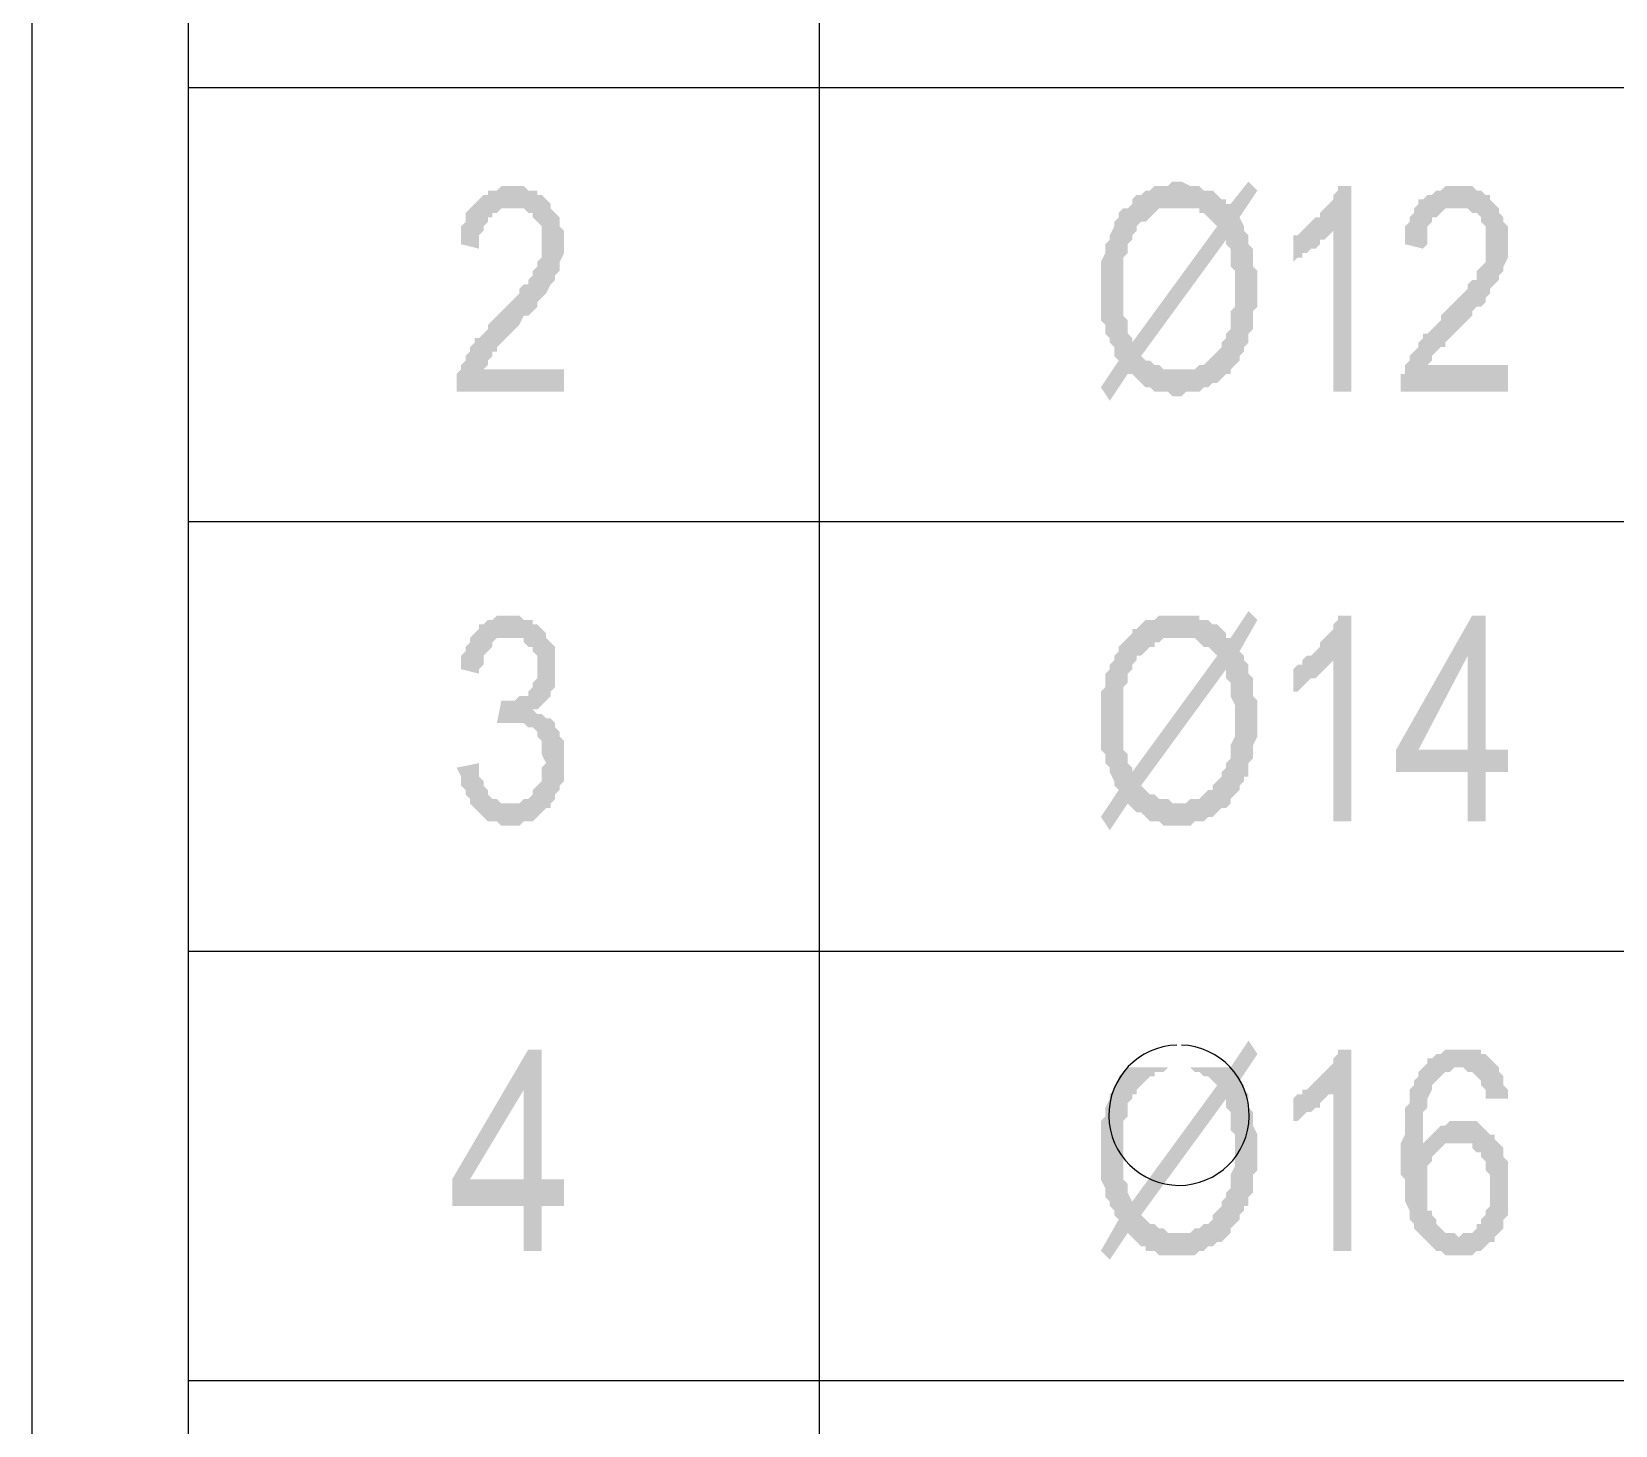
# Model space of a CAD drawing. Header units: inches. Extents: x 1387 to 2676, y -3005 to -2136.
# Drawn here: x 2554.264 to 2557.214, y -2149.712 to -2147.116 of the extents above; entities that cross this region are included whole.
import ezdxf

# ---------------------------------------------------------------- set-up
doc = ezdxf.new("R2010")
doc.units = ezdxf.units.IN
doc.header["$MEASUREMENT"] = 0
doc.layers.add('SAZE_DRAWINGS', color=7, linetype='Continuous')

msp = doc.modelspace()

# ---------------------------------------------------------------- hatches: boundary and pattern name
at = {"layer": 'SAZE_DRAWINGS'}
for points in [[(2555.155257, -2147.403728), (2555.13859, -2147.403728), (2555.130257, -2147.412061), (2555.11359, -2147.412061), (2555.11359, -2147.420394), (2555.105257, -2147.420394), (2555.096924, -2147.428728), (2555.08859, -2147.437061), (2555.08859, -2147.437061), (2555.080257, -2147.445394), (2555.071924, -2147.453728), (2555.071924, -2147.462061), (2555.071924, -2147.470394), (2555.06359, -2147.478728), (2555.06359, -2147.495394), (2555.06359, -2147.503728), (2555.06359, -2147.512061), (2555.096924, -2147.520394), (2555.096924, -2147.512061), (2555.096924, -2147.495394), (2555.105257, -2147.487061), (2555.105257, -2147.478728), (2555.11359, -2147.470394), (2555.11359, -2147.462061), (2555.121924, -2147.462061), (2555.121924, -2147.453728), (2555.130257, -2147.453728), (2555.13859, -2147.445394), (2555.146924, -2147.445394), (2555.155257, -2147.445394), (2555.230257, -2147.445394), (2555.230257, -2147.437061), (2555.230257, -2147.437061), (2555.221924, -2147.428728), (2555.21359, -2147.420394), (2555.205257, -2147.420394), (2555.205257, -2147.412061), (2555.196924, -2147.412061), (2555.18859, -2147.412061), (2555.180257, -2147.403728), (2555.171924, -2147.403728)], [(2556.530257, -2147.395394), (2556.496924, -2147.437061), (2556.305257, -2147.445394), (2556.43859, -2147.445394), (2556.43859, -2147.453728), (2556.446924, -2147.453728), (2556.455257, -2147.462061), (2556.46359, -2147.470394), (2556.471924, -2147.478728), (2556.31359, -2147.695394), (2556.271924, -2147.695394), (2556.280257, -2147.703728), (2556.280257, -2147.720394), (2556.28859, -2147.728728), (2556.255257, -2147.778728), (2556.271924, -2147.803728), (2556.305257, -2147.753728), (2556.496924, -2147.753728), (2556.396924, -2147.745394), (2556.396924, -2147.745394), (2556.38859, -2147.745394), (2556.380257, -2147.745394), (2556.371924, -2147.745394), (2556.36359, -2147.737061), (2556.36359, -2147.737061), (2556.355257, -2147.737061), (2556.346924, -2147.728728), (2556.33859, -2147.728728), (2556.330257, -2147.720394), (2556.48859, -2147.503728), (2556.530257, -2147.495394), (2556.521924, -2147.487061), (2556.521924, -2147.478728), (2556.51359, -2147.462061), (2556.546924, -2147.412061)], [(2556.396924, -2147.395394), (2556.396924, -2147.395394), (2556.38859, -2147.395394), (2556.380257, -2147.403728), (2556.371924, -2147.403728), (2556.36359, -2147.403728), (2556.355257, -2147.403728), (2556.346924, -2147.412061), (2556.33859, -2147.412061), (2556.330257, -2147.420394), (2556.321924, -2147.420394), (2556.321924, -2147.420394), (2556.31359, -2147.428728), (2556.31359, -2147.437061), (2556.305257, -2147.445394), (2556.496924, -2147.437061), (2556.48859, -2147.437061), (2556.48859, -2147.428728), (2556.480257, -2147.428728), (2556.471924, -2147.420394), (2556.46359, -2147.412061), (2556.455257, -2147.412061), (2556.446924, -2147.412061), (2556.43859, -2147.403728), (2556.43859, -2147.403728), (2556.430257, -2147.403728), (2556.421924, -2147.403728), (2556.405257, -2147.395394)], [(2556.721924, -2147.403728), (2556.696924, -2147.403728), (2556.696924, -2147.412061), (2556.68859, -2147.420394), (2556.68859, -2147.428728), (2556.680257, -2147.437061), (2556.671924, -2147.445394), (2556.66359, -2147.453728), (2556.66359, -2147.462061), (2556.655257, -2147.462061), (2556.646924, -2147.470394), (2556.63859, -2147.478728), (2556.630257, -2147.487061), (2556.68859, -2147.487061), (2556.68859, -2147.787061), (2556.721924, -2147.787061)], [(2556.921924, -2147.403728), (2556.896924, -2147.403728), (2556.88859, -2147.412061), (2556.880257, -2147.412061), (2556.871924, -2147.420394), (2556.86359, -2147.420394), (2556.855257, -2147.428728), (2556.846924, -2147.428728), (2556.846924, -2147.437061), (2556.83859, -2147.445394), (2556.83859, -2147.453728), (2556.830257, -2147.462061), (2556.830257, -2147.470394), (2556.821924, -2147.478728), (2556.821924, -2147.487061), (2556.821924, -2147.503728), (2556.821924, -2147.512061), (2556.855257, -2147.520394), (2556.86359, -2147.512061), (2556.86359, -2147.495394), (2556.86359, -2147.487061), (2556.86359, -2147.478728), (2556.871924, -2147.470394), (2556.871924, -2147.462061), (2556.880257, -2147.462061), (2556.88859, -2147.453728), (2556.896924, -2147.445394), (2556.905257, -2147.445394), (2556.91359, -2147.445394), (2556.921924, -2147.445394), (2556.996924, -2147.445394), (2556.98859, -2147.437061), (2556.98859, -2147.437061), (2556.980257, -2147.428728), (2556.980257, -2147.420394), (2556.971924, -2147.420394), (2556.96359, -2147.412061), (2556.955257, -2147.412061), (2556.946924, -2147.403728), (2556.93859, -2147.403728), (2556.930257, -2147.403728)], [(2555.230257, -2147.445394), (2555.155257, -2147.445394), (2555.180257, -2147.445394), (2555.18859, -2147.453728), (2555.196924, -2147.453728), (2555.196924, -2147.462061), (2555.196924, -2147.462061), (2555.205257, -2147.470394), (2555.21359, -2147.478728), (2555.21359, -2147.487061), (2555.21359, -2147.495394), (2555.21359, -2147.512061), (2555.21359, -2147.520394), (2555.21359, -2147.528728), (2555.21359, -2147.537061), (2555.205257, -2147.545394), (2555.205257, -2147.553728), (2555.196924, -2147.562061), (2555.196924, -2147.570394), (2555.18859, -2147.578728), (2555.18859, -2147.587061), (2555.180257, -2147.587061), (2555.171924, -2147.595394), (2555.171924, -2147.603728), (2555.16359, -2147.612061), (2555.155257, -2147.620394), (2555.146924, -2147.628728), (2555.13859, -2147.637061), (2555.130257, -2147.645394), (2555.121924, -2147.653728), (2555.11359, -2147.662061), (2555.11359, -2147.670394), (2555.105257, -2147.678728), (2555.096924, -2147.687061), (2555.08859, -2147.687061), (2555.08859, -2147.695394), (2555.080257, -2147.703728), (2555.080257, -2147.712061), (2555.071924, -2147.720394), (2555.071924, -2147.728728), (2555.06359, -2147.737061), (2555.06359, -2147.745394), (2555.055257, -2147.753728), (2555.055257, -2147.753728), (2555.055257, -2147.762061), (2555.055257, -2147.778728), (2555.055257, -2147.787061), (2555.255257, -2147.787061), (2555.255257, -2147.745394), (2555.105257, -2147.745394), (2555.105257, -2147.745394), (2555.11359, -2147.737061), (2555.11359, -2147.728728), (2555.121924, -2147.720394), (2555.121924, -2147.712061), (2555.130257, -2147.712061), (2555.130257, -2147.703728), (2555.13859, -2147.695394), (2555.146924, -2147.687061), (2555.155257, -2147.678728), (2555.16359, -2147.670394), (2555.16359, -2147.670394), (2555.171924, -2147.662061), (2555.180257, -2147.645394), (2555.18859, -2147.645394), (2555.196924, -2147.637061), (2555.205257, -2147.628728), (2555.205257, -2147.620394), (2555.21359, -2147.612061), (2555.221924, -2147.603728), (2555.221924, -2147.603728), (2555.221924, -2147.603728), (2555.230257, -2147.587061), (2555.23859, -2147.578728), (2555.23859, -2147.570394), (2555.246924, -2147.562061), (2555.246924, -2147.553728), (2555.246924, -2147.553728), (2555.246924, -2147.545394), (2555.255257, -2147.528728), (2555.255257, -2147.520394), (2555.255257, -2147.512061), (2555.255257, -2147.512061), (2555.255257, -2147.495394), (2555.255257, -2147.487061), (2555.246924, -2147.478728), (2555.246924, -2147.470394), (2555.246924, -2147.462061), (2555.23859, -2147.453728)], [(2556.305257, -2147.445394), (2556.296924, -2147.445394), (2556.28859, -2147.453728), (2556.28859, -2147.462061), (2556.280257, -2147.470394), (2556.280257, -2147.478728), (2556.271924, -2147.495394), (2556.271924, -2147.495394), (2556.271924, -2147.503728), (2556.26359, -2147.512061), (2556.26359, -2147.520394), (2556.26359, -2147.528728), (2556.255257, -2147.545394), (2556.255257, -2147.553728), (2556.255257, -2147.562061), (2556.255257, -2147.570394), (2556.255257, -2147.587061), (2556.255257, -2147.595394), (2556.255257, -2147.603728), (2556.255257, -2147.612061), (2556.255257, -2147.620394), (2556.255257, -2147.637061), (2556.255257, -2147.645394), (2556.255257, -2147.653728), (2556.26359, -2147.662061), (2556.26359, -2147.662061), (2556.26359, -2147.670394), (2556.26359, -2147.678728), (2556.271924, -2147.687061), (2556.271924, -2147.695394), (2556.31359, -2147.695394), (2556.31359, -2147.687061), (2556.305257, -2147.678728), (2556.305257, -2147.670394), (2556.305257, -2147.653728), (2556.296924, -2147.645394), (2556.296924, -2147.645394), (2556.296924, -2147.637061), (2556.296924, -2147.628728), (2556.296924, -2147.620394), (2556.296924, -2147.603728), (2556.296924, -2147.595394), (2556.296924, -2147.587061), (2556.296924, -2147.570394), (2556.296924, -2147.562061), (2556.296924, -2147.545394), (2556.296924, -2147.537061), (2556.305257, -2147.528728), (2556.305257, -2147.520394), (2556.305257, -2147.512061), (2556.31359, -2147.503728), (2556.31359, -2147.495394), (2556.321924, -2147.487061), (2556.321924, -2147.478728), (2556.321924, -2147.478728), (2556.330257, -2147.470394), (2556.33859, -2147.470394), (2556.346924, -2147.462061), (2556.355257, -2147.453728), (2556.355257, -2147.453728), (2556.36359, -2147.445394), (2556.371924, -2147.445394), (2556.380257, -2147.445394), (2556.38859, -2147.445394), (2556.396924, -2147.445394)], [(2556.996924, -2147.445394), (2556.921924, -2147.445394), (2556.93859, -2147.445394), (2556.946924, -2147.453728), (2556.955257, -2147.453728), (2556.96359, -2147.462061), (2556.96359, -2147.462061), (2556.96359, -2147.470394), (2556.971924, -2147.478728), (2556.971924, -2147.487061), (2556.971924, -2147.495394), (2556.971924, -2147.512061), (2556.971924, -2147.512061), (2556.971924, -2147.528728), (2556.971924, -2147.537061), (2556.971924, -2147.545394), (2556.96359, -2147.553728), (2556.955257, -2147.562061), (2556.955257, -2147.570394), (2556.955257, -2147.578728), (2556.946924, -2147.578728), (2556.93859, -2147.587061), (2556.93859, -2147.595394), (2556.930257, -2147.603728), (2556.921924, -2147.612061), (2556.91359, -2147.620394), (2556.905257, -2147.628728), (2556.896924, -2147.637061), (2556.88859, -2147.645394), (2556.88859, -2147.653728), (2556.880257, -2147.662061), (2556.871924, -2147.670394), (2556.86359, -2147.678728), (2556.855257, -2147.678728), (2556.855257, -2147.687061), (2556.846924, -2147.695394), (2556.846924, -2147.703728), (2556.83859, -2147.712061), (2556.830257, -2147.720394), (2556.830257, -2147.728728), (2556.821924, -2147.737061), (2556.821924, -2147.745394), (2556.821924, -2147.753728), (2556.81359, -2147.753728), (2556.81359, -2147.762061), (2556.81359, -2147.778728), (2556.81359, -2147.787061), (2557.01359, -2147.787061), (2557.01359, -2147.737061), (2556.86359, -2147.737061), (2556.86359, -2147.737061), (2556.871924, -2147.728728), (2556.871924, -2147.720394), (2556.880257, -2147.712061), (2556.880257, -2147.712061), (2556.88859, -2147.703728), (2556.896924, -2147.703728), (2556.896924, -2147.695394), (2556.905257, -2147.687061), (2556.91359, -2147.678728), (2556.921924, -2147.670394), (2556.930257, -2147.662061), (2556.93859, -2147.653728), (2556.946924, -2147.645394), (2556.946924, -2147.637061), (2556.955257, -2147.628728), (2556.96359, -2147.628728), (2556.971924, -2147.620394), (2556.971924, -2147.612061), (2556.980257, -2147.603728), (2556.980257, -2147.603728), (2556.980257, -2147.595394), (2556.98859, -2147.587061), (2556.996924, -2147.578728), (2556.996924, -2147.570394), (2557.005257, -2147.562061), (2557.005257, -2147.553728), (2557.005257, -2147.553728), (2557.01359, -2147.537061), (2557.01359, -2147.528728), (2557.01359, -2147.520394), (2557.01359, -2147.512061), (2557.01359, -2147.512061), (2557.01359, -2147.495394), (2557.01359, -2147.487061), (2557.01359, -2147.478728), (2557.005257, -2147.470394), (2557.005257, -2147.462061), (2556.996924, -2147.453728)], [(2556.530257, -2147.495394), (2556.48859, -2147.503728), (2556.48859, -2147.503728), (2556.48859, -2147.512061), (2556.496924, -2147.520394), (2556.496924, -2147.537061), (2556.496924, -2147.545394), (2556.496924, -2147.553728), (2556.505257, -2147.562061), (2556.505257, -2147.578728), (2556.505257, -2147.587061), (2556.505257, -2147.595394), (2556.505257, -2147.603728), (2556.505257, -2147.620394), (2556.505257, -2147.628728), (2556.496924, -2147.637061), (2556.496924, -2147.645394), (2556.496924, -2147.662061), (2556.496924, -2147.670394), (2556.48859, -2147.678728), (2556.48859, -2147.687061), (2556.480257, -2147.695394), (2556.480257, -2147.703728), (2556.471924, -2147.712061), (2556.471924, -2147.712061), (2556.46359, -2147.720394), (2556.46359, -2147.720394), (2556.455257, -2147.728728), (2556.446924, -2147.737061), (2556.43859, -2147.737061), (2556.430257, -2147.745394), (2556.421924, -2147.745394), (2556.41359, -2147.745394), (2556.405257, -2147.745394), (2556.396924, -2147.745394), (2556.496924, -2147.753728), (2556.496924, -2147.745394), (2556.505257, -2147.737061), (2556.51359, -2147.728728), (2556.51359, -2147.720394), (2556.521924, -2147.712061), (2556.521924, -2147.703728), (2556.530257, -2147.695394), (2556.530257, -2147.687061), (2556.530257, -2147.678728), (2556.53859, -2147.670394), (2556.53859, -2147.662061), (2556.53859, -2147.653728), (2556.53859, -2147.637061), (2556.546924, -2147.628728), (2556.546924, -2147.620394), (2556.546924, -2147.603728), (2556.546924, -2147.595394), (2556.546924, -2147.587061), (2556.546924, -2147.570394), (2556.546924, -2147.562061), (2556.53859, -2147.553728), (2556.53859, -2147.545394), (2556.53859, -2147.528728), (2556.53859, -2147.520394), (2556.53859, -2147.520394), (2556.530257, -2147.512061), (2556.530257, -2147.503728)], [(2556.630257, -2147.487061), (2556.630257, -2147.487061), (2556.621924, -2147.495394), (2556.61359, -2147.495394), (2556.61359, -2147.545394), (2556.61359, -2147.545394), (2556.621924, -2147.537061), (2556.630257, -2147.537061), (2556.630257, -2147.528728), (2556.63859, -2147.528728), (2556.646924, -2147.520394), (2556.655257, -2147.520394), (2556.66359, -2147.512061), (2556.66359, -2147.503728), (2556.671924, -2147.503728), (2556.680257, -2147.495394), (2556.68859, -2147.487061)], [(2556.496924, -2147.753728), (2556.305257, -2147.753728), (2556.31359, -2147.753728), (2556.321924, -2147.762061), (2556.330257, -2147.770394), (2556.33859, -2147.778728), (2556.33859, -2147.778728), (2556.346924, -2147.778728), (2556.346924, -2147.778728), (2556.355257, -2147.787061), (2556.36359, -2147.787061), (2556.371924, -2147.787061), (2556.380257, -2147.787061), (2556.38859, -2147.795394), (2556.396924, -2147.795394), (2556.405257, -2147.795394), (2556.41359, -2147.787061), (2556.421924, -2147.787061), (2556.430257, -2147.787061), (2556.43859, -2147.787061), (2556.446924, -2147.778728), (2556.455257, -2147.778728), (2556.46359, -2147.770394), (2556.471924, -2147.770394), (2556.471924, -2147.770394), (2556.480257, -2147.762061), (2556.48859, -2147.753728)], [(2555.155257, -2148.203728), (2555.130257, -2148.203728), (2555.121924, -2148.212061), (2555.11359, -2148.212061), (2555.105257, -2148.220394), (2555.096924, -2148.220394), (2555.096924, -2148.228728), (2555.096924, -2148.228728), (2555.08859, -2148.237061), (2555.155257, -2148.245394), (2555.16359, -2148.245394), (2555.171924, -2148.245394), (2555.180257, -2148.245394), (2555.180257, -2148.253728), (2555.18859, -2148.262061), (2555.196924, -2148.262061), (2555.196924, -2148.270394), (2555.205257, -2148.278728), (2555.205257, -2148.295394), (2555.205257, -2148.303728), (2555.205257, -2148.303728), (2555.205257, -2148.320394), (2555.196924, -2148.328728), (2555.196924, -2148.337061), (2555.18859, -2148.345394), (2555.18859, -2148.353728), (2555.180257, -2148.353728), (2555.171924, -2148.353728), (2555.16359, -2148.362061), (2555.155257, -2148.362061), (2555.146924, -2148.362061), (2555.13859, -2148.362061), (2555.21359, -2148.370394), (2555.221924, -2148.362061), (2555.230257, -2148.353728), (2555.230257, -2148.345394), (2555.230257, -2148.345394), (2555.23859, -2148.337061), (2555.23859, -2148.320394), (2555.23859, -2148.312061), (2555.23859, -2148.303728), (2555.23859, -2148.295394), (2555.23859, -2148.287061), (2555.23859, -2148.270394), (2555.23859, -2148.262061), (2555.230257, -2148.253728), (2555.230257, -2148.253728), (2555.221924, -2148.245394), (2555.221924, -2148.237061), (2555.21359, -2148.228728), (2555.205257, -2148.220394), (2555.196924, -2148.220394), (2555.196924, -2148.212061), (2555.18859, -2148.212061), (2555.180257, -2148.212061), (2555.171924, -2148.203728), (2555.16359, -2148.203728)], [(2556.530257, -2148.195394), (2556.496924, -2148.245394), (2556.305257, -2148.245394), (2556.430257, -2148.245394), (2556.43859, -2148.253728), (2556.43859, -2148.253728), (2556.446924, -2148.262061), (2556.455257, -2148.262061), (2556.46359, -2148.270394), (2556.471924, -2148.278728), (2556.31359, -2148.495394), (2556.271924, -2148.495394), (2556.280257, -2148.512061), (2556.280257, -2148.520394), (2556.28859, -2148.528728), (2556.255257, -2148.578728), (2556.271924, -2148.603728), (2556.305257, -2148.553728), (2556.496924, -2148.553728), (2556.396924, -2148.553728), (2556.396924, -2148.553728), (2556.38859, -2148.553728), (2556.380257, -2148.545394), (2556.371924, -2148.545394), (2556.36359, -2148.545394), (2556.36359, -2148.545394), (2556.355257, -2148.537061), (2556.346924, -2148.537061), (2556.33859, -2148.528728), (2556.330257, -2148.520394), (2556.48859, -2148.303728), (2556.530257, -2148.295394), (2556.521924, -2148.287061), (2556.521924, -2148.278728), (2556.51359, -2148.270394), (2556.546924, -2148.212061)], [(2556.396924, -2148.203728), (2556.396924, -2148.203728), (2556.36359, -2148.203728), (2556.355257, -2148.212061), (2556.346924, -2148.212061), (2556.33859, -2148.212061), (2556.330257, -2148.220394), (2556.321924, -2148.228728), (2556.321924, -2148.228728), (2556.31359, -2148.228728), (2556.31359, -2148.237061), (2556.305257, -2148.245394), (2556.496924, -2148.245394), (2556.48859, -2148.245394), (2556.48859, -2148.237061), (2556.480257, -2148.228728), (2556.471924, -2148.220394), (2556.46359, -2148.220394), (2556.455257, -2148.212061), (2556.446924, -2148.212061), (2556.43859, -2148.212061), (2556.43859, -2148.203728), (2556.430257, -2148.203728), (2556.421924, -2148.203728), (2556.405257, -2148.203728)], [(2556.721924, -2148.203728), (2556.696924, -2148.203728), (2556.696924, -2148.212061), (2556.696924, -2148.212061), (2556.68859, -2148.220394), (2556.68859, -2148.228728), (2556.680257, -2148.237061), (2556.671924, -2148.245394), (2556.66359, -2148.253728), (2556.66359, -2148.262061), (2556.655257, -2148.270394), (2556.646924, -2148.278728), (2556.63859, -2148.278728), (2556.630257, -2148.287061), (2556.68859, -2148.287061), (2556.68859, -2148.587061), (2556.721924, -2148.587061)], [(2556.971924, -2148.203728), (2556.946924, -2148.203728), (2556.805257, -2148.453728), (2556.805257, -2148.495394), (2556.93859, -2148.495394), (2556.93859, -2148.587061), (2556.971924, -2148.587061), (2556.971924, -2148.495394), (2557.01359, -2148.495394), (2557.01359, -2148.453728), (2556.971924, -2148.453728), (2556.846924, -2148.453728), (2556.93859, -2148.278728)], [(2556.971924, -2148.203728), (2556.93859, -2148.278728), (2556.93859, -2148.453728), (2556.846924, -2148.453728), (2556.971924, -2148.453728)], [(2555.08859, -2148.237061), (2555.080257, -2148.245394), (2555.080257, -2148.253728), (2555.071924, -2148.262061), (2555.071924, -2148.270394), (2555.06359, -2148.278728), (2555.06359, -2148.295394), (2555.06359, -2148.303728), (2555.096924, -2148.312061), (2555.096924, -2148.303728), (2555.105257, -2148.295394), (2555.105257, -2148.287061), (2555.105257, -2148.278728), (2555.11359, -2148.270394), (2555.121924, -2148.262061), (2555.121924, -2148.253728), (2555.130257, -2148.245394), (2555.13859, -2148.245394), (2555.146924, -2148.245394), (2555.155257, -2148.245394)], [(2556.305257, -2148.245394), (2556.296924, -2148.253728), (2556.28859, -2148.262061), (2556.28859, -2148.270394), (2556.280257, -2148.278728), (2556.280257, -2148.287061), (2556.271924, -2148.295394), (2556.271924, -2148.295394), (2556.271924, -2148.303728), (2556.26359, -2148.312061), (2556.26359, -2148.328728), (2556.26359, -2148.337061), (2556.255257, -2148.345394), (2556.255257, -2148.353728), (2556.255257, -2148.362061), (2556.255257, -2148.378728), (2556.255257, -2148.387061), (2556.255257, -2148.395394), (2556.255257, -2148.403728), (2556.255257, -2148.412061), (2556.255257, -2148.428728), (2556.255257, -2148.437061), (2556.255257, -2148.445394), (2556.255257, -2148.453728), (2556.26359, -2148.462061), (2556.26359, -2148.462061), (2556.26359, -2148.470394), (2556.26359, -2148.478728), (2556.271924, -2148.487061), (2556.271924, -2148.495394), (2556.31359, -2148.495394), (2556.31359, -2148.487061), (2556.305257, -2148.478728), (2556.305257, -2148.470394), (2556.305257, -2148.462061), (2556.296924, -2148.453728), (2556.296924, -2148.453728), (2556.296924, -2148.445394), (2556.296924, -2148.428728), (2556.296924, -2148.420394), (2556.296924, -2148.412061), (2556.296924, -2148.395394), (2556.296924, -2148.387061), (2556.296924, -2148.370394), (2556.296924, -2148.362061), (2556.296924, -2148.353728), (2556.296924, -2148.337061), (2556.305257, -2148.328728), (2556.305257, -2148.320394), (2556.305257, -2148.312061), (2556.31359, -2148.303728), (2556.31359, -2148.295394), (2556.321924, -2148.287061), (2556.321924, -2148.278728), (2556.321924, -2148.278728), (2556.330257, -2148.278728), (2556.33859, -2148.270394), (2556.346924, -2148.262061), (2556.355257, -2148.262061), (2556.355257, -2148.253728), (2556.36359, -2148.253728), (2556.371924, -2148.245394), (2556.380257, -2148.245394), (2556.38859, -2148.245394), (2556.396924, -2148.245394)], [(2556.530257, -2148.295394), (2556.48859, -2148.303728), (2556.48859, -2148.303728), (2556.48859, -2148.320394), (2556.496924, -2148.328728), (2556.496924, -2148.337061), (2556.496924, -2148.345394), (2556.496924, -2148.353728), (2556.505257, -2148.370394), (2556.505257, -2148.378728), (2556.505257, -2148.387061), (2556.505257, -2148.395394), (2556.505257, -2148.403728), (2556.505257, -2148.420394), (2556.505257, -2148.428728), (2556.496924, -2148.445394), (2556.496924, -2148.453728), (2556.496924, -2148.462061), (2556.496924, -2148.470394), (2556.48859, -2148.478728), (2556.48859, -2148.487061), (2556.480257, -2148.495394), (2556.480257, -2148.503728), (2556.471924, -2148.512061), (2556.471924, -2148.512061), (2556.46359, -2148.520394), (2556.46359, -2148.528728), (2556.455257, -2148.528728), (2556.446924, -2148.537061), (2556.43859, -2148.545394), (2556.430257, -2148.545394), (2556.421924, -2148.545394), (2556.41359, -2148.553728), (2556.405257, -2148.553728), (2556.396924, -2148.553728), (2556.496924, -2148.553728), (2556.496924, -2148.545394), (2556.505257, -2148.537061), (2556.51359, -2148.528728), (2556.51359, -2148.520394), (2556.521924, -2148.512061), (2556.521924, -2148.503728), (2556.530257, -2148.503728), (2556.530257, -2148.495394), (2556.530257, -2148.478728), (2556.53859, -2148.470394), (2556.53859, -2148.462061), (2556.53859, -2148.453728), (2556.53859, -2148.445394), (2556.546924, -2148.428728), (2556.546924, -2148.420394), (2556.546924, -2148.412061), (2556.546924, -2148.395394), (2556.546924, -2148.387061), (2556.546924, -2148.378728), (2556.546924, -2148.362061), (2556.53859, -2148.353728), (2556.53859, -2148.345394), (2556.53859, -2148.337061), (2556.53859, -2148.328728), (2556.53859, -2148.320394), (2556.530257, -2148.312061), (2556.530257, -2148.303728)], [(2556.630257, -2148.287061), (2556.630257, -2148.295394), (2556.621924, -2148.295394), (2556.61359, -2148.303728), (2556.61359, -2148.345394), (2556.61359, -2148.345394), (2556.621924, -2148.345394), (2556.630257, -2148.337061), (2556.630257, -2148.337061), (2556.63859, -2148.328728), (2556.646924, -2148.320394), (2556.655257, -2148.320394), (2556.66359, -2148.312061), (2556.66359, -2148.312061), (2556.671924, -2148.303728), (2556.680257, -2148.295394), (2556.68859, -2148.287061)], [(2555.13859, -2148.362061), (2555.130257, -2148.403728), (2555.130257, -2148.403728), (2555.155257, -2148.403728), (2555.230257, -2148.395394), (2555.221924, -2148.395394), (2555.21359, -2148.387061), (2555.205257, -2148.387061), (2555.196924, -2148.378728), (2555.205257, -2148.378728), (2555.21359, -2148.370394)], [(2555.230257, -2148.395394), (2555.155257, -2148.403728), (2555.180257, -2148.403728), (2555.18859, -2148.412061), (2555.196924, -2148.412061), (2555.205257, -2148.420394), (2555.205257, -2148.428728), (2555.21359, -2148.437061), (2555.21359, -2148.445394), (2555.21359, -2148.453728), (2555.21359, -2148.462061), (2555.221924, -2148.478728), (2555.221924, -2148.478728), (2555.21359, -2148.487061), (2555.21359, -2148.495394), (2555.21359, -2148.503728), (2555.21359, -2148.512061), (2555.205257, -2148.520394), (2555.196924, -2148.528728), (2555.196924, -2148.537061), (2555.18859, -2148.545394), (2555.180257, -2148.545394), (2555.171924, -2148.553728), (2555.16359, -2148.553728), (2555.155257, -2148.553728), (2555.080257, -2148.553728), (2555.08859, -2148.562061), (2555.096924, -2148.570394), (2555.096924, -2148.570394), (2555.105257, -2148.578728), (2555.11359, -2148.587061), (2555.121924, -2148.587061), (2555.130257, -2148.587061), (2555.13859, -2148.595394), (2555.146924, -2148.595394), (2555.155257, -2148.595394), (2555.16359, -2148.595394), (2555.171924, -2148.595394), (2555.180257, -2148.587061), (2555.18859, -2148.587061), (2555.196924, -2148.587061), (2555.205257, -2148.578728), (2555.205257, -2148.578728), (2555.21359, -2148.570394), (2555.221924, -2148.562061), (2555.230257, -2148.562061), (2555.230257, -2148.553728), (2555.23859, -2148.545394), (2555.23859, -2148.537061), (2555.246924, -2148.528728), (2555.246924, -2148.520394), (2555.255257, -2148.512061), (2555.255257, -2148.503728), (2555.255257, -2148.495394), (2555.255257, -2148.487061), (2555.255257, -2148.470394), (2555.255257, -2148.470394), (2555.255257, -2148.462061), (2555.255257, -2148.445394), (2555.255257, -2148.437061), (2555.246924, -2148.428728), (2555.246924, -2148.420394), (2555.23859, -2148.412061), (2555.23859, -2148.412061), (2555.23859, -2148.403728)], [(2555.096924, -2148.478728), (2555.055257, -2148.487061), (2555.055257, -2148.487061), (2555.06359, -2148.503728), (2555.06359, -2148.512061), (2555.06359, -2148.520394), (2555.071924, -2148.528728), (2555.071924, -2148.537061), (2555.080257, -2148.545394), (2555.080257, -2148.553728), (2555.155257, -2148.553728), (2555.146924, -2148.553728), (2555.13859, -2148.553728), (2555.130257, -2148.545394), (2555.121924, -2148.545394), (2555.11359, -2148.537061), (2555.11359, -2148.537061), (2555.11359, -2148.528728), (2555.105257, -2148.520394), (2555.105257, -2148.512061), (2555.096924, -2148.503728), (2555.096924, -2148.495394)], [(2556.496924, -2148.553728), (2556.305257, -2148.553728), (2556.31359, -2148.562061), (2556.321924, -2148.570394), (2556.330257, -2148.570394), (2556.33859, -2148.578728), (2556.33859, -2148.578728), (2556.346924, -2148.587061), (2556.346924, -2148.587061), (2556.355257, -2148.587061), (2556.36359, -2148.587061), (2556.371924, -2148.595394), (2556.380257, -2148.595394), (2556.38859, -2148.595394), (2556.396924, -2148.595394), (2556.405257, -2148.595394), (2556.41359, -2148.595394), (2556.421924, -2148.595394), (2556.430257, -2148.587061), (2556.43859, -2148.587061), (2556.446924, -2148.587061), (2556.455257, -2148.578728), (2556.46359, -2148.578728), (2556.471924, -2148.570394), (2556.471924, -2148.570394), (2556.480257, -2148.562061), (2556.48859, -2148.562061)], [(2555.21359, -2149.012061), (2555.18859, -2149.012061), (2555.046924, -2149.253728), (2555.046924, -2149.303728), (2555.180257, -2149.303728), (2555.180257, -2149.387061), (2555.21359, -2149.387061), (2555.21359, -2149.303728), (2555.255257, -2149.303728), (2555.255257, -2149.253728), (2555.21359, -2149.253728), (2555.080257, -2149.253728), (2555.180257, -2149.087061)], [(2555.21359, -2149.012061), (2555.180257, -2149.087061), (2555.180257, -2149.253728), (2555.080257, -2149.253728), (2555.21359, -2149.253728)], [(2556.530257, -2148.995394), (2556.496924, -2149.045394), (2556.305257, -2149.045394), (2556.421924, -2149.045394), (2556.430257, -2149.053728), (2556.43859, -2149.053728), (2556.43859, -2149.053728), (2556.446924, -2149.062061), (2556.455257, -2149.062061), (2556.46359, -2149.070394), (2556.471924, -2149.078728), (2556.31359, -2149.295394), (2556.271924, -2149.303728), (2556.280257, -2149.312061), (2556.280257, -2149.320394), (2556.28859, -2149.328728), (2556.255257, -2149.387061), (2556.271924, -2149.403728), (2556.305257, -2149.353728), (2556.496924, -2149.353728), (2556.396924, -2149.353728), (2556.396924, -2149.353728), (2556.38859, -2149.353728), (2556.380257, -2149.353728), (2556.371924, -2149.345394), (2556.36359, -2149.345394), (2556.36359, -2149.345394), (2556.355257, -2149.337061), (2556.346924, -2149.337061), (2556.33859, -2149.328728), (2556.330257, -2149.320394), (2556.48859, -2149.103728), (2556.530257, -2149.095394), (2556.521924, -2149.087061), (2556.521924, -2149.078728), (2556.51359, -2149.070394), (2556.546924, -2149.020394)], [(2556.721924, -2149.012061), (2556.696924, -2149.012061), (2556.696924, -2149.020394), (2556.68859, -2149.028728), (2556.68859, -2149.037061), (2556.680257, -2149.045394), (2556.671924, -2149.053728), (2556.66359, -2149.062061), (2556.66359, -2149.062061), (2556.655257, -2149.070394), (2556.646924, -2149.078728), (2556.63859, -2149.087061), (2556.630257, -2149.087061), (2556.68859, -2149.095394), (2556.68859, -2149.387061), (2556.721924, -2149.387061)], [(2556.921924, -2149.012061), (2556.921924, -2149.012061), (2556.896924, -2149.012061), (2556.88859, -2149.020394), (2556.880257, -2149.020394), (2556.871924, -2149.028728), (2556.86359, -2149.028728), (2556.86359, -2149.037061), (2556.855257, -2149.045394), (2556.921924, -2149.045394), (2556.921924, -2149.045394), (2556.930257, -2149.045394), (2556.93859, -2149.053728), (2556.946924, -2149.053728), (2556.955257, -2149.062061), (2556.96359, -2149.070394), (2556.96359, -2149.070394), (2556.96359, -2149.078728), (2556.971924, -2149.087061), (2556.971924, -2149.095394), (2556.971924, -2149.103728), (2557.01359, -2149.103728), (2557.01359, -2149.095394), (2557.01359, -2149.087061), (2557.005257, -2149.078728), (2557.005257, -2149.062061), (2556.996924, -2149.053728), (2556.996924, -2149.045394), (2556.98859, -2149.037061), (2556.98859, -2149.037061), (2556.980257, -2149.028728), (2556.971924, -2149.020394), (2556.96359, -2149.020394), (2556.96359, -2149.012061), (2556.955257, -2149.012061), (2556.946924, -2149.012061), (2556.93859, -2149.012061)], [(2556.305257, -2149.045394), (2556.296924, -2149.053728), (2556.28859, -2149.062061), (2556.28859, -2149.070394), (2556.280257, -2149.078728), (2556.280257, -2149.087061), (2556.271924, -2149.095394), (2556.271924, -2149.095394), (2556.271924, -2149.103728), (2556.26359, -2149.120394), (2556.26359, -2149.128728), (2556.26359, -2149.137061), (2556.255257, -2149.145394), (2556.255257, -2149.153728), (2556.255257, -2149.170394), (2556.255257, -2149.178728), (2556.255257, -2149.187061), (2556.255257, -2149.203728), (2556.255257, -2149.203728), (2556.255257, -2149.212061), (2556.255257, -2149.228728), (2556.255257, -2149.237061), (2556.255257, -2149.245394), (2556.255257, -2149.253728), (2556.26359, -2149.270394), (2556.26359, -2149.270394), (2556.26359, -2149.278728), (2556.26359, -2149.287061), (2556.271924, -2149.295394), (2556.271924, -2149.303728), (2556.31359, -2149.295394), (2556.31359, -2149.295394), (2556.305257, -2149.278728), (2556.305257, -2149.270394), (2556.305257, -2149.262061), (2556.296924, -2149.253728), (2556.296924, -2149.253728), (2556.296924, -2149.245394), (2556.296924, -2149.237061), (2556.296924, -2149.220394), (2556.296924, -2149.212061), (2556.296924, -2149.203728), (2556.296924, -2149.187061), (2556.296924, -2149.178728), (2556.296924, -2149.162061), (2556.296924, -2149.153728), (2556.296924, -2149.145394), (2556.305257, -2149.137061), (2556.305257, -2149.120394), (2556.305257, -2149.112061), (2556.31359, -2149.103728), (2556.31359, -2149.095394), (2556.321924, -2149.095394), (2556.321924, -2149.087061), (2556.321924, -2149.087061), (2556.330257, -2149.078728), (2556.33859, -2149.070394), (2556.346924, -2149.062061), (2556.355257, -2149.062061), (2556.355257, -2149.053728), (2556.36359, -2149.053728), (2556.371924, -2149.053728), (2556.380257, -2149.045394), (2556.38859, -2149.045394), (2556.396924, -2149.045394)], [(2556.855257, -2149.045394), (2556.846924, -2149.053728), (2556.846924, -2149.053728), (2556.846924, -2149.062061), (2556.83859, -2149.070394), (2556.83859, -2149.070394), (2556.83859, -2149.078728), (2556.830257, -2149.087061), (2556.830257, -2149.095394), (2556.830257, -2149.112061), (2556.821924, -2149.120394), (2556.821924, -2149.128728), (2556.821924, -2149.137061), (2556.821924, -2149.153728), (2556.821924, -2149.162061), (2556.821924, -2149.170394), (2556.81359, -2149.187061), (2556.81359, -2149.195394), (2556.81359, -2149.212061), (2556.81359, -2149.220394), (2556.81359, -2149.228728), (2556.81359, -2149.245394), (2556.821924, -2149.253728), (2556.821924, -2149.270394), (2556.821924, -2149.278728), (2556.821924, -2149.287061), (2556.821924, -2149.295394), (2556.830257, -2149.312061), (2556.830257, -2149.320394), (2556.830257, -2149.328728), (2556.83859, -2149.337061), (2556.83859, -2149.337061), (2556.83859, -2149.345394), (2556.846924, -2149.353728), (2556.846924, -2149.353728), (2556.855257, -2149.362061), (2556.86359, -2149.370394), (2556.871924, -2149.378728), (2556.871924, -2149.378728), (2556.880257, -2149.387061), (2556.88859, -2149.387061), (2556.896924, -2149.395394), (2556.905257, -2149.395394), (2556.91359, -2149.395394), (2556.921924, -2149.395394), (2556.921924, -2149.395394), (2556.930257, -2149.395394), (2556.93859, -2149.395394), (2556.946924, -2149.395394), (2556.955257, -2149.387061), (2556.96359, -2149.387061), (2556.971924, -2149.378728), (2556.971924, -2149.378728), (2556.980257, -2149.370394), (2556.98859, -2149.370394), (2556.98859, -2149.362061), (2556.921924, -2149.362061), (2556.91359, -2149.353728), (2556.905257, -2149.353728), (2556.896924, -2149.353728), (2556.88859, -2149.345394), (2556.88859, -2149.345394), (2556.880257, -2149.337061), (2556.880257, -2149.328728), (2556.871924, -2149.320394), (2556.871924, -2149.312061), (2556.86359, -2149.312061), (2556.86359, -2149.295394), (2556.86359, -2149.287061), (2556.86359, -2149.278728), (2556.86359, -2149.270394), (2556.86359, -2149.262061), (2556.86359, -2149.253728), (2556.86359, -2149.245394), (2556.86359, -2149.228728), (2556.871924, -2149.220394), (2556.871924, -2149.212061), (2556.880257, -2149.203728), (2556.880257, -2149.203728), (2556.88859, -2149.195394), (2556.855257, -2149.195394), (2556.855257, -2149.187061), (2556.855257, -2149.178728), (2556.855257, -2149.162061), (2556.855257, -2149.153728), (2556.855257, -2149.145394), (2556.855257, -2149.128728), (2556.86359, -2149.120394), (2556.86359, -2149.112061), (2556.86359, -2149.103728), (2556.86359, -2149.103728), (2556.871924, -2149.087061), (2556.871924, -2149.078728), (2556.880257, -2149.070394), (2556.88859, -2149.062061), (2556.88859, -2149.062061), (2556.896924, -2149.053728), (2556.905257, -2149.053728), (2556.91359, -2149.045394), (2556.921924, -2149.045394)], [(2556.530257, -2149.095394), (2556.48859, -2149.103728), (2556.48859, -2149.120394), (2556.496924, -2149.128728), (2556.496924, -2149.137061), (2556.496924, -2149.145394), (2556.496924, -2149.162061), (2556.505257, -2149.170394), (2556.505257, -2149.178728), (2556.505257, -2149.187061), (2556.505257, -2149.203728), (2556.505257, -2149.212061), (2556.505257, -2149.220394), (2556.505257, -2149.228728), (2556.496924, -2149.245394), (2556.496924, -2149.253728), (2556.496924, -2149.262061), (2556.496924, -2149.270394), (2556.48859, -2149.278728), (2556.48859, -2149.287061), (2556.480257, -2149.295394), (2556.480257, -2149.303728), (2556.471924, -2149.312061), (2556.471924, -2149.312061), (2556.46359, -2149.320394), (2556.46359, -2149.328728), (2556.455257, -2149.337061), (2556.446924, -2149.337061), (2556.43859, -2149.345394), (2556.430257, -2149.345394), (2556.421924, -2149.353728), (2556.41359, -2149.353728), (2556.405257, -2149.353728), (2556.396924, -2149.353728), (2556.496924, -2149.353728), (2556.496924, -2149.345394), (2556.505257, -2149.337061), (2556.51359, -2149.328728), (2556.51359, -2149.320394), (2556.521924, -2149.312061), (2556.521924, -2149.303728), (2556.530257, -2149.303728), (2556.530257, -2149.295394), (2556.530257, -2149.287061), (2556.53859, -2149.278728), (2556.53859, -2149.262061), (2556.53859, -2149.253728), (2556.53859, -2149.245394), (2556.546924, -2149.237061), (2556.546924, -2149.220394), (2556.546924, -2149.212061), (2556.546924, -2149.203728), (2556.546924, -2149.187061), (2556.546924, -2149.178728), (2556.546924, -2149.170394), (2556.53859, -2149.153728), (2556.53859, -2149.145394), (2556.53859, -2149.137061), (2556.53859, -2149.128728), (2556.53859, -2149.128728), (2556.530257, -2149.120394), (2556.530257, -2149.112061)], [(2556.630257, -2149.087061), (2556.630257, -2149.095394), (2556.621924, -2149.095394), (2556.61359, -2149.103728), (2556.61359, -2149.145394), (2556.61359, -2149.145394), (2556.621924, -2149.145394), (2556.630257, -2149.137061), (2556.630257, -2149.137061), (2556.63859, -2149.128728), (2556.646924, -2149.128728), (2556.655257, -2149.120394), (2556.66359, -2149.120394), (2556.66359, -2149.112061), (2556.671924, -2149.103728), (2556.680257, -2149.095394), (2556.68859, -2149.095394)], [(2556.930257, -2149.145394), (2556.930257, -2149.145394), (2556.905257, -2149.145394), (2556.896924, -2149.153728), (2556.88859, -2149.153728), (2556.880257, -2149.162061), (2556.880257, -2149.162061), (2556.871924, -2149.170394), (2556.86359, -2149.178728), (2556.855257, -2149.187061), (2556.855257, -2149.195394), (2556.88859, -2149.195394), (2556.896924, -2149.187061), (2556.905257, -2149.187061), (2556.91359, -2149.187061), (2556.921924, -2149.187061), (2556.98859, -2149.178728), (2556.98859, -2149.170394), (2556.980257, -2149.170394), (2556.971924, -2149.162061), (2556.96359, -2149.153728), (2556.96359, -2149.153728), (2556.955257, -2149.145394), (2556.946924, -2149.145394), (2556.93859, -2149.145394)], [(2556.98859, -2149.178728), (2556.921924, -2149.187061), (2556.946924, -2149.187061), (2556.946924, -2149.195394), (2556.955257, -2149.203728), (2556.96359, -2149.203728), (2556.96359, -2149.212061), (2556.971924, -2149.220394), (2556.971924, -2149.228728), (2556.971924, -2149.237061), (2556.980257, -2149.245394), (2556.980257, -2149.262061), (2556.980257, -2149.270394), (2556.980257, -2149.278728), (2556.980257, -2149.287061), (2556.980257, -2149.303728), (2556.971924, -2149.312061), (2556.971924, -2149.320394), (2556.96359, -2149.328728), (2556.96359, -2149.337061), (2556.955257, -2149.337061), (2556.955257, -2149.345394), (2556.946924, -2149.353728), (2556.93859, -2149.353728), (2556.930257, -2149.353728), (2556.921924, -2149.362061), (2556.98859, -2149.362061), (2556.996924, -2149.353728), (2557.005257, -2149.345394), (2557.005257, -2149.337061), (2557.005257, -2149.328728), (2557.01359, -2149.320394), (2557.01359, -2149.312061), (2557.01359, -2149.295394), (2557.01359, -2149.287061), (2557.01359, -2149.278728), (2557.01359, -2149.270394), (2557.01359, -2149.262061), (2557.01359, -2149.253728), (2557.01359, -2149.237061), (2557.01359, -2149.228728), (2557.01359, -2149.220394), (2557.005257, -2149.212061), (2557.005257, -2149.203728), (2557.005257, -2149.195394), (2556.996924, -2149.187061)], [(2556.496924, -2149.353728), (2556.305257, -2149.353728), (2556.31359, -2149.362061), (2556.321924, -2149.370394), (2556.330257, -2149.378728), (2556.33859, -2149.378728), (2556.33859, -2149.387061), (2556.346924, -2149.387061), (2556.346924, -2149.387061), (2556.355257, -2149.387061), (2556.36359, -2149.395394), (2556.371924, -2149.395394), (2556.380257, -2149.395394), (2556.38859, -2149.395394), (2556.396924, -2149.395394), (2556.405257, -2149.395394), (2556.41359, -2149.395394), (2556.421924, -2149.395394), (2556.430257, -2149.395394), (2556.43859, -2149.387061), (2556.446924, -2149.387061), (2556.455257, -2149.378728), (2556.46359, -2149.378728), (2556.471924, -2149.370394), (2556.471924, -2149.370394), (2556.480257, -2149.370394), (2556.48859, -2149.362061)]]:
    msp.add_hatch(color=3, dxfattribs=at).paths.add_polyline_path(points)

# ---------------------------------------------------------------- linework, layer by layer
at = {"layer": 'SAZE_DRAWINGS', "color": 3}
for points in [[(2554.26359, -2144.520394), (2554.26359, -2154.737061)], [(2554.555257, -2144.820394), (2554.555257, -2154.445394)], [(2555.730257, -2144.820394), (2555.730257, -2154.445394)], [(2554.555257, -2147.220394), (2564.680257, -2147.220394)], [(2554.555257, -2148.028728), (2564.680257, -2148.028728)], [(2554.555257, -2148.828728), (2564.680257, -2148.828728)], [(2554.555257, -2149.628728), (2564.680257, -2149.628728)]]:
    msp.add_lwpolyline(points, dxfattribs=at)
msp.add_lwpolyline([(2556.396924, -2149.003728, 62.72204621), (2556.405257, -2149.003743)], format="xyb", dxfattribs=at)

doc.saveas('drawing.dxf')
